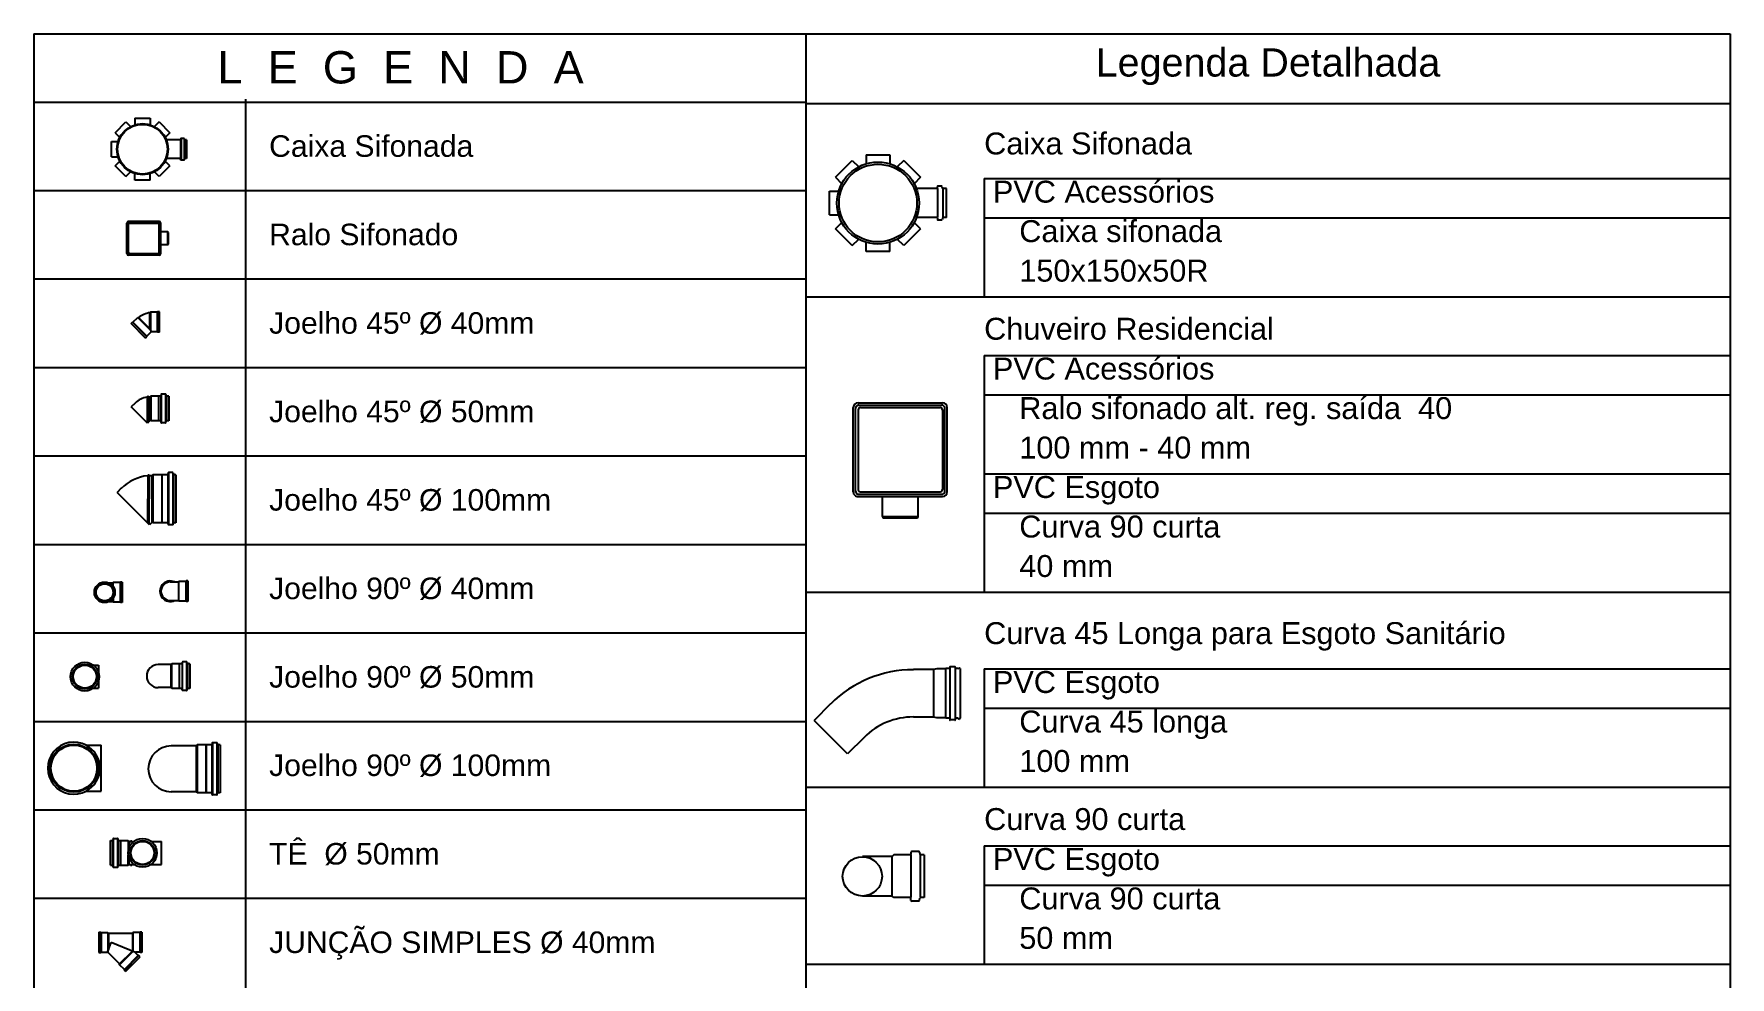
# Model space of a CAD drawing. Header units: inches. Extents: x -27 to 114, y -35 to 60.
# Drawn here: x 95.51 to 113.51, y 50.33 to 60.35 of the extents above; entities that cross this region are included whole.
import ezdxf
from ezdxf.enums import TextEntityAlignment as Align

# ---------------------------------------------------------------- set-up
doc = ezdxf.new("R2010")
doc.units = ezdxf.units.IN
doc.header["$LTSCALE"] = 10
doc.header["$MEASUREMENT"] = 0
doc.layers.add('TIGRECAD', color=7, linetype='Continuous')
doc.layers.add('TINTERNO', color=9, linetype='Continuous')
doc.layers.add('xtexto', color=7, linetype='Continuous', lineweight=20)
doc.styles.add('Arial', font='arial.ttf')

# ---------------------------------------------------------------- blocks, each defined once
blk = doc.blocks.new('rqn104bp')
at = {"layer": 'TIGRECAD'}
for p, q in [((-49.9, -44.9), (-49.9, 44.9)), ((44.9, 49.9), (-44.9, 49.9)), ((-44.75, -42.25), (-44.75, 42.25)), ((-42.25, 44.75), (42.25, 44.75)), ((44.75, -42.25), (44.75, 42.25)), ((49.9, -44.9), (49.9, 44.9)), ((70.9, 18.9), (49.9, 18.9)), ((72.4, -17.4), (72.4, 17.4)), ((70.9, -18.9), (49.9, -18.9)), ((44.9, -49.9), (-44.9, -49.9)), ((-42.25, -44.75), (42.25, -44.75))]:
    blk.add_line(p, q, dxfattribs=at)
for centre, radius, start, end in [((-44.9, 44.9), 5, 90, 180), ((-42.25, 42.25), 2.5, 90, 180), ((42.25, 42.25), 2.5, 0, 90), ((44.9, 44.9), 5, 0, 90), ((70.9, 17.4), 1.5, 0, 90), ((70.9, -17.4), 1.5, 270, 0), ((-44.9, -44.9), 5, 180, 270), ((-42.25, -42.25), 2.5, 180, 270), ((42.25, -42.25), 2.5, 270, 0), ((44.9, -44.9), 5, 270, 0)]:
    blk.add_arc(centre, radius, start, end, dxfattribs=at)
at = {"layer": 'TINTERNO'}
for p, q in [((-47.4, -43.9), (-47.4, 43.9)), ((43.9, 47.4), (-43.9, 47.4)), ((47.4, -43.9), (47.4, 43.9)), ((70.9, -18.9), (70.9, 18.9)), ((43.9, -47.4), (-43.9, -47.4))]:
    blk.add_line(p, q, dxfattribs=at)
for centre, start, end in [((-43.9, 43.9), 90, 180), ((43.9, 43.9), 0, 90), ((-43.9, -43.9), 180, 270), ((43.9, -43.9), 270, 0)]:
    blk.add_arc(centre, 3.5, start, end, dxfattribs=at)
blk = doc.blocks.new('j4n50p')
at = {"layer": 'TIGRECAD'}
for p, q in [((-23.7, 12.2), (-32.5, 3.4)), ((3.3, 25.3), (3.4, 26.8)), ((6.3, 26.8), (3.4, 26.8)), ((3.4, 26.8), (3.4, -29.6)), ((6.5, 25.3), (6.3, 26.8)), ((6.3, 26.8), (6.3, -26.7)), ((9.1, 25.3), (6.5, 25.3)), ((10.9, 27.1), (9.1, 25.3)), ((27.7, 27.1), (10.9, 27.1)), ((10.9, 27.1), (10.9, -27.2)), ((27.9, 27.3), (27.7, 27.1)), ((32.5, 27.3), (27.9, 27.3)), ((33.8, 30.9), (33.5, 28.3)), ((34, 30.8), (34, -30.8)), ((43.5, 31.8), (34.8, 31.8)), ((43.5, 30.8), (43.5, -30.8)), ((44.5, 31.1), (45.3, 28.1)), ((50.6, 27.3), (46.2, 27.3)), ((50.6, 27.3), (50.6, -27.4)), ((3.4, -29.6), (3.3, -32.4)), ((6.3, -26.7), (3.4, -29.6)), ((9.1, -26.8), (3.4, -32.5)), ((6.3, -26.7), (6.5, -29.4)), ((10.9, -27.2), (10.5, -26.8)), ((27.7, -27.2), (10.9, -27.2)), ((27.9, -27.4), (27.7, -27.2)), ((32.5, -27.4), (27.9, -27.4)), ((33.8, -30.9), (33.5, -28.3)), ((43.5, -31.8), (34.8, -31.8)), ((44.5, -31.1), (45.3, -28.1)), ((50.6, -27.4), (46.2, -27.4))]:
    blk.add_line(p, q, dxfattribs=at)
for centre, radius, start, end in [((9.5, -21.6), 47.3, 97.6023, 134.5558), ((32.5, 28.3), 1, 270, 355), ((34.8, 30.8), 1, 90, 175), ((43.5, 30.8), 1, 15, 90), ((46.2, 28.3), 1, 195, 270), ((9.8, -27.5), 1, 45, 135), ((32.5, -28.4), 1, 5, 90), ((34.8, -30.8), 1, 185, 270), ((43.5, -30.8), 1, 270, 345), ((46.2, -28.4), 1, 90, 165)]:
    blk.add_arc(centre, radius, start, end, dxfattribs=at)
at = {"layer": 'TINTERNO'}
for p, q in [((3.4, -32.5), (-32.5, 3.4)), ((3.3, 25.3), (3.3, -32.4)), ((6.5, 25.3), (6.5, -29.4)), ((9.1, 25.3), (9.1, -26.8)), ((27.7, 27.1), (27.7, -27.2)), ((27.9, 27.3), (27.9, -27.4)), ((33.5, 27.3), (33.5, -27.4)), ((45.5, 27.3), (45.5, -27.4))]:
    blk.add_line(p, q, dxfattribs=at)
blk = doc.blocks.new('j4n40p')
at = {"layer": 'TIGRECAD'}
for p, q in [((-31.3, -0.5), (-20.7, 10.1)), ((7.5, -18.1), (-20.7, 10.1)), ((-20.7, 10.1), (-19, 10.1)), ((7.5, 21.8), (6.3, 20.6)), ((22.5, 21.8), (7.5, 21.8)), ((7.5, 21.8), (7.5, -18.1)), ((23.5, 22.8), (22.5, 21.8)), ((27.5, 22.8), (23.5, 22.8)), ((23.5, 22.8), (23.5, -22.8)), ((27.5, -22.8), (27.5, 22.8)), ((-35.6, -3.3), (-32.7, -0.5)), ((-3.3, -35.6), (-35.6, -3.3)), ((-0.5, -32.7), (-32.7, -0.5)), ((-32.7, -0.5), (-31.3, -0.5)), ((-3.3, -35.6), (-0.5, -32.7)), ((-0.5, -31.3), (9, -21.8)), ((-0.5, -32.7), (-0.5, -31.3)), ((7.5, -18.1), (9, -21.8)), ((22.5, -21.8), (9, -21.8)), ((23.5, -22.8), (22.5, -21.8)), ((27.5, -22.8), (23.5, -22.8))]:
    blk.add_line(p, q, dxfattribs=at)
blk.add_arc((15.4, -37.1), 58.4, 98.9327, 126.0673, dxfattribs=at)
at = {"layer": 'TINTERNO'}
for p, q in [((-19, 10.1), (6.3, -15.2)), ((6.3, -15.2), (6.3, 20.6)), ((22.5, 21.8), (22.5, -21.8)), ((-0.5, -31.3), (-31.3, -0.5)), ((6.3, -15.2), (7.5, -18.1))]:
    blk.add_line(p, q, dxfattribs=at)
blk = doc.blocks.new('j4n100p')
at = {"layer": 'TIGRECAD'}
for p, q in [((9.8, 50.8), (9.9, 52.3)), ((9.8, 50.8), (9.8, 0)), ((12.9, 52.3), (9.9, 52.3)), ((9.9, 52.3), (9.9, 0)), ((13, 50.8), (12.9, 52.3)), ((12.9, 52.3), (12.9, 0)), ((19.2, 50.8), (13, 50.8)), ((13, 50.8), (13, 0)), ((21.4, 53), (19.2, 50.8)), ((41.1, 53), (21.4, 53)), ((21.4, 53), (21.4, -53)), ((41.4, 53.2), (41.1, 53)), ((41.1, 53), (41.1, -53)), ((53.5, 53.2), (41.4, 53.2)), ((41.4, 53.2), (41.4, -53.3)), ((54.7, 56.7), (54.5, 54.2)), ((65.1, 57.7), (55.7, 57.7)), ((55.7, 56.7), (55.7, -56.6)), ((65.1, 56.7), (65.1, -56.6)), ((66.1, 56.9), (66.9, 54)), ((72.3, 53.2), (67.9, 53.2)), ((72.3, 53.2), (72.3, -53.3)), ((-48.8, 23.1), (-58.1, 13.7)), ((9.8, -54.2), (9.8, 0)), ((13, -56), (13, 0)), ((19.1, -52.8), (13.7, -58.1)), ((21.4, -53), (21.2, -52.8)), ((41.1, -53), (21.4, -53)), ((41.4, -53.3), (41.1, -53)), ((53.5, -53.3), (41.4, -53.3)), ((54.7, -56.7), (54.5, -54.2)), ((65.1, -57.6), (55.7, -57.6)), ((66.1, -56.9), (66.9, -54)), ((72.3, -53.3), (67.9, -53.3))]:
    blk.add_line(p, q, dxfattribs=at)
for centre, radius, start, end in [((20.1, -45.8), 97.2, 96.0987, 135), ((53.5, 54.2), 1, 270, 355), ((55.7, 56.7), 1, 90, 175), ((65.1, 56.7), 1, 15, 90), ((67.9, 54.2), 1, 195, 270), ((20.1, -53.8), 1.5, 45, 135), ((53.5, -54.2), 1, 5, 90), ((55.7, -56.6), 1, 185, 270), ((65.1, -56.6), 1, 270, 345), ((67.9, -54.2), 1, 90, 165)]:
    blk.add_arc(centre, radius, start, end, dxfattribs=at)
at = {"layer": 'TINTERNO'}
for p, q in [((19.2, 50.8), (19.2, -52.7)), ((54.4, 53.2), (54.4, -53.3)), ((67.1, 53.2), (67.1, -53.3)), ((13.7, -58.1), (-58.1, 13.7)), ((9.9, -54.3), (9.9, 0)), ((12.9, -53.3), (12.9, 0))]:
    blk.add_line(p, q, dxfattribs=at)
blk = doc.blocks.new('j9n40s')
at = {"layer": 'TIGRECAD'}
for p, q in [((9.8, 20.6), (17.8, 20.6)), ((19, 21.8), (17.8, 20.6)), ((17.8, 20.6), (17.8, 14.3)), ((19, 12.6), (19, 21.8)), ((34, 21.8), (19, 21.8)), ((35, 22.8), (34, 21.8)), ((39, 22.8), (35, 22.8)), ((35, 22.8), (35, -22.8)), ((39, 22.8), (39, -22.8)), ((9.8, -20.6), (17.8, -20.6)), ((17.8, -20.6), (17.8, -14.3)), ((19, -21.8), (17.8, -20.6)), ((19, -12.6), (19, -21.8)), ((34, -21.8), (19, -21.8)), ((35, -22.8), (34, -21.8)), ((39, -22.8), (35, -22.8))]:
    blk.add_line(p, q, dxfattribs=at)
for radius in [22.8, 20]:
    blk.add_circle((0, 0), radius, dxfattribs=at)
at = {"layer": 'TINTERNO'}
blk.add_line((34, 21.8), (34, -21.8), dxfattribs=at)
blk.add_circle((0, 0), 18.8, dxfattribs=at)
blk = doc.blocks.new('j9n40d')
at = {"layer": 'TIGRECAD'}
for p, q in [((0, 20.6), (9.8, 20.6)), ((9.8, 20.6), (17.8, 20.6)), ((19, 21.8), (17.8, 20.6)), ((34, 21.8), (19, 21.8)), ((19, -21.8), (19, 21.8)), ((35, 22.8), (34, 21.8)), ((35, 22.8), (35, -22.8)), ((39, 22.8), (35, 22.8)), ((39, 22.8), (39, -22.8)), ((0, -20.6), (9.8, -20.6)), ((9.8, -20.6), (17.8, -20.6)), ((19, -21.8), (17.8, -20.6)), ((34, -21.8), (19, -21.8)), ((35, -22.8), (34, -21.8)), ((39, -22.8), (35, -22.8))]:
    blk.add_line(p, q, dxfattribs=at)
for radius, start, end in [(22.8, 64.6232, 295.3768), (20.6, 90, 270)]:
    blk.add_arc((0, 0), radius, start, end, dxfattribs=at)
at = {"layer": 'TINTERNO'}
for p, q in [((17.8, 20.6), (17.8, -20.6)), ((34, 21.8), (34, -21.8))]:
    blk.add_line(p, q, dxfattribs=at)
blk.add_arc((0, 0), 21.8, 70.9009, 289.0991, dxfattribs=at)
blk = doc.blocks.new('j9n50s')
at = {"layer": 'TIGRECAD'}
for p, q in [((19.2, 25.4), (30.3, 25.4)), ((19.2, -25.4), (30.3, -25.4))]:
    blk.add_line(p, q, dxfattribs=at)
for radius in [31.8, 27.4]:
    blk.add_circle((0, 0), radius, dxfattribs=at)
at = {"layer": 'TINTERNO'}
for p, q in [((30.3, 25.4), (30.3, 9.7)), ((30.3, -9.7), (30.3, -25.4))]:
    blk.add_line(p, q, dxfattribs=at)
blk.add_circle((0, 0), 25.6, dxfattribs=at)
blk = doc.blocks.new('j9n50d')
at = {"layer": 'TIGRECAD'}
for p, q in [((28.5, 25.4), (0, 25.4)), ((30.3, 27.2), (28.5, 25.4)), ((30.3, -27.1), (30.3, 27.2)), ((47.1, 27.2), (30.3, 27.2)), ((47.3, 27.4), (47.1, 27.2)), ((47.1, -27.1), (47.1, 27.2)), ((51.9, 27.4), (47.3, 27.4)), ((53.2, 30.9), (52.9, 28.3)), ((53.4, 30.8), (53.4, -30.8)), ((62.9, 31.8), (54.2, 31.8)), ((62.9, 30.8), (62.9, -30.8)), ((63.9, 31.1), (64.7, 28.1)), ((70, 27.4), (65.6, 27.4)), ((70, 27.4), (70, -27.4)), ((28.5, -25.3), (0, -25.3)), ((30.3, -27.1), (28.5, -25.3)), ((47.1, -27.1), (30.3, -27.1)), ((47.3, -27.4), (47.1, -27.1)), ((51.9, -27.4), (47.3, -27.4)), ((53.2, -30.9), (52.9, -28.3)), ((62.9, -31.8), (54.2, -31.8)), ((63.9, -31.1), (64.7, -28.1)), ((70, -27.4), (65.6, -27.4))]:
    blk.add_line(p, q, dxfattribs=at)
for centre, radius, start, end in [((0, 0), 25.4, 90, 270), ((51.9, 28.4), 1, 270, 355), ((54.2, 30.8), 1, 90, 175), ((62.9, 30.8), 1, 15, 90), ((65.6, 28.4), 1, 195, 270), ((51.9, -28.4), 1, 5, 90), ((54.2, -30.8), 1, 185, 270), ((62.9, -30.8), 1, 270, 345), ((65.6, -28.4), 1, 90, 165)]:
    blk.add_arc(centre, radius, start, end, dxfattribs=at)
at = {"layer": 'TINTERNO'}
for p, q in [((28.5, -25.3), (28.5, 25.4)), ((47.3, -27.4), (47.3, 27.4)), ((52.9, 27.4), (52.9, -27.4)), ((64.9, 27.4), (64.9, -27.4))]:
    blk.add_line(p, q, dxfattribs=at)
blk = doc.blocks.new('j9n100s')
at = {"layer": 'TIGRECAD'}
for p, q in [((27.3, 50.8), (60, 50.8)), ((27.3, -50.8), (60, -50.8))]:
    blk.add_line(p, q, dxfattribs=at)
blk.add_circle((0, 0), 53.2, dxfattribs=at)
for start, end in [(61.785, 298.215), (298.215, 61.785)]:
    blk.add_arc((0, 0), 57.7, start, end, dxfattribs=at)
at = {"layer": 'TINTERNO'}
blk.add_line((60, -50.8), (60, 50.8), dxfattribs=at)
blk.add_circle((0, 0), 51, dxfattribs=at)
blk = doc.blocks.new('ten50s')
at = {"layer": 'TIGRECAD'}
for p, q in [((-71.1, 27.3), (-66.7, 27.3)), ((-71.1, -27.4), (-71.1, 27.3)), ((-65, 31.1), (-65.8, 28.1)), ((-64, 31.8), (-55.3, 31.8)), ((-64, -30.8), (-64, 30.8)), ((-54.5, -30.8), (-54.5, 30.8)), ((-54.3, 30.9), (-54, 28.3)), ((-53, 27.3), (-48.4, 27.3)), ((-48.4, -27.4), (-48.4, 27.3)), ((-48.4, 27.3), (-48.2, 27.1)), ((-48.2, 27.1), (-31.4, 27.1)), ((-31.4, 27.1), (-31.4, 5.3)), ((-31.4, 27.1), (-29.6, 25.3)), ((-29.6, 25.3), (-19.2, 25.3)), ((-27, 25.3), (-26.8, 26.8)), ((-26.8, 26.8), (-23.9, 26.8)), ((-23.8, 25.3), (-23.9, 26.8)), ((19.2, 25.3), (41.9, 25.3)), ((-71.1, -27.4), (-66.7, -27.4)), ((-65, -31.1), (-65.8, -28.1)), ((-64, -31.8), (-55.3, -31.8)), ((-54.3, -30.9), (-54, -28.3)), ((-53, -27.4), (-48.4, -27.4)), ((-48.4, -27.4), (-48.2, -27.1)), ((-48.2, -27.1), (-31.4, -27.1)), ((-31.4, -27.1), (-31.4, -5.3)), ((-31.4, -27.1), (-29.6, -25.4)), ((-29.6, -25.4), (-19.2, -25.4)), ((-27, -25.4), (-26.8, -26.8)), ((-26.8, -26.8), (-23.9, -26.8)), ((-23.8, -25.4), (-23.9, -26.8)), ((19.2, -25.4), (41.9, -25.4))]:
    blk.add_line(p, q, dxfattribs=at)
blk.add_lwpolyline([(16.5, 25.8), (16.5, 25.8, 0.174705)], format="xyb", dxfattribs=at)
for radius in [31.8, 25.6]:
    blk.add_circle((0, 0), radius, dxfattribs=at)
for centre, start, end in [((-66.7, 28.3), 270, 345), ((-64, 30.8), 90, 165), ((-55.3, 30.8), 5, 90), ((-53, 28.3), 185, 270), ((-66.7, -28.4), 15, 90), ((-64, -30.8), 195, 270), ((-55.3, -30.8), 270, 355), ((-53, -28.4), 90, 175)]:
    blk.add_arc(centre, 1, start, end, dxfattribs=at)
at = {"layer": 'TINTERNO'}
for p, q in [((-66, -27.4), (-66, 27.3)), ((-54, -27.4), (-54, 27.3)), ((-48.2, -27.1), (-48.2, 27.1)), ((-29.6, 25.3), (-29.6, 11.7)), ((41.9, -25.4), (41.9, 25.3)), ((-29.6, -25.4), (-29.6, -11.7))]:
    blk.add_line(p, q, dxfattribs=at)
blk.add_circle((0, 0), 27.3, dxfattribs=at)
blk = doc.blocks.new('jsn40p')
at = {"layer": 'TIGRECAD'}
for p, q in [((-27.1, 22.8), (-27.1, -22.8)), ((-27.1, 22.8), (-23.1, 22.8)), ((-23.1, 22.8), (-23.1, -22.8)), ((-23.1, 22.8), (-22.1, 21.8)), ((-22.1, 21.8), (-7.1, 21.8)), ((-7.1, 21.8), (-7.1, -20.7)), ((-7.1, 21.8), (-5.9, 20.6)), ((-5.9, 20.6), (47.2, 20.6)), ((48.4, 21.8), (47.2, 20.6)), ((48.4, 21.8), (48.4, -20)), ((63.4, 21.8), (48.4, 21.8)), ((64.4, 22.8), (63.4, 21.8)), ((64.4, 22.8), (64.4, -22.8)), ((68.4, 22.8), (64.4, 22.8)), ((68.4, 22.8), (68.4, -22.8)), ((-27.1, -22.8), (-23.1, -22.8)), ((-23.1, -22.8), (-22.1, -21.8)), ((-22.1, -21.8), (-8.2, -21.8)), ((-7.5, -21.9), (0, 0)), ((18.8, -47.9), (-6.7, -22.4)), ((54.1, -22.4), (0, 0)), ((18.8, -49.6), (48.4, -20)), ((29.4, -61.7), (61.7, -29.4)), ((32.2, -64.5), (64.5, -32.2)), ((60.2, -29.4), (54.3, -23.5)), ((63.4, -21.8), (55, -21.8)), ((61.7, -29.4), (60.2, -29.4)), ((64.5, -32.2), (61.7, -29.4)), ((64.4, -22.8), (63.4, -21.8)), ((68.4, -22.8), (64.4, -22.8)), ((18.8, -49.6), (18.8, -47.9)), ((29.4, -60.2), (18.8, -49.6)), ((29.4, -61.7), (29.4, -60.2)), ((32.2, -64.5), (29.4, -61.7))]:
    blk.add_line(p, q, dxfattribs=at)
for centre, radius, start, end in [((-8.2, -23.8), 2, 45, 90), ((55, -22.8), 1, 90, 225)]:
    blk.add_arc(centre, radius, start, end, dxfattribs=at)
at = {"layer": 'TINTERNO'}
for p, q in [((-22.1, 21.8), (-22.1, -21.8)), ((-5.9, 20.6), (-5.9, -17.2)), ((47.2, 20.6), (47.2, -19.5)), ((63.4, 21.8), (63.4, -21.8)), ((18.8, -47.9), (47.2, -19.5)), ((29.4, -60.2), (60.2, -29.4))]:
    blk.add_line(p, q, dxfattribs=at)
blk = doc.blocks.new('j9n100d')
at = {"layer": 'TIGRECAD'}
for p, q in [((54.9, 50.8), (0, 50.8)), ((57.1, 53), (54.9, 50.8)), ((57.1, 53), (57.1, -53)), ((76.8, 53), (57.1, 53)), ((77.1, 53.2), (76.8, 53)), ((89.2, 53.2), (77.1, 53.2)), ((77.1, 53.2), (77.1, -53.3)), ((90.4, 56.7), (90.2, 54.2)), ((100.8, 57.7), (91.4, 57.7)), ((91.4, 56.7), (91.4, -56.6)), ((100.8, 56.7), (100.8, -56.6)), ((101.8, 56.9), (102.6, 54)), ((108, 53.2), (103.6, 53.2)), ((108, 53.2), (108, -53.3)), ((54.9, -50.8), (0, -50.8)), ((57.1, -53), (54.9, -50.8)), ((76.8, -53), (57.1, -53)), ((77.1, -53.3), (76.8, -53)), ((89.2, -53.3), (77.1, -53.3)), ((90.4, -56.7), (90.2, -54.2)), ((100.8, -57.6), (91.4, -57.6)), ((101.8, -56.9), (102.6, -54)), ((108, -53.3), (103.6, -53.3))]:
    blk.add_line(p, q, dxfattribs=at)
for centre, radius, start, end in [((0, 0), 50.8, 90, 270), ((89.2, 54.2), 1, 270, 355), ((91.4, 56.7), 1, 90, 175), ((100.8, 56.7), 1, 15, 90), ((103.6, 54.2), 1, 195, 270), ((89.2, -54.2), 1, 5, 90), ((91.4, -56.6), 1, 185, 270), ((100.8, -56.6), 1, 270, 345), ((103.6, -54.2), 1, 90, 165)]:
    blk.add_arc(centre, radius, start, end, dxfattribs=at)
at = {"layer": 'TINTERNO'}
for p, q in [((54.9, 50.8), (54.9, -50.8)), ((76.8, 53), (76.8, -53)), ((90.1, 53.2), (90.1, -53.3)), ((102.8, 53.2), (102.8, -53.3))]:
    blk.add_line(p, q, dxfattribs=at)
blk = doc.blocks.new('csn1550p')
at = {"layer": 'TIGRECAD'}
for p, q in [((-80.6, 48.8), (-48.8, 80.6)), ((-48.8, 80.6), (-35.1, 66.9)), ((-22.5, 91.5), (-22.5, 72.1)), ((-22.5, 91.5), (22.5, 91.5)), ((22.5, 91.5), (22.5, 72.1)), ((48.8, 80.6), (35.1, 66.9)), ((48.8, 80.6), (80.6, 48.8)), ((-91.5, -22.5), (-91.5, 22.5)), ((-91.5, 22.5), (-72.1, 22.5)), ((-80.6, 48.8), (-66.9, 35.1)), ((80.6, 48.8), (66.9, 35.1)), ((111.4, 27.4), (70.4, 27.4)), ((112.7, 30.9), (112.4, 28.3)), ((122.4, 31.8), (113.7, 31.8)), ((113.7, 30.8), (113.7, -30.8)), ((122.4, 30.8), (122.4, -30.8)), ((123.4, 31.1), (124.2, 28.1)), ((129.5, 27.4), (125.1, 27.4)), ((129.5, 27.4), (129.5, -27.4)), ((-91.5, -22.5), (-72.1, -22.5)), ((-80.6, -48.8), (-66.9, -35.1)), ((-48.8, -80.6), (-80.6, -48.8)), ((80.6, -48.8), (48.8, -80.6)), ((80.6, -48.8), (66.9, -35.1)), ((111.4, -27.4), (70.4, -27.4)), ((112.7, -30.9), (112.4, -28.3)), ((122.4, -31.8), (113.7, -31.8)), ((123.4, -31.1), (124.2, -28.1)), ((129.5, -27.4), (125.1, -27.4)), ((-48.8, -80.6), (-35.1, -66.9)), ((-22.5, -91.5), (-22.5, -72.1)), ((22.5, -91.5), (-22.5, -91.5)), ((22.5, -91.5), (22.5, -72.1)), ((48.8, -80.6), (35.1, -66.9))]:
    blk.add_line(p, q, dxfattribs=at)
blk.add_circle((0, 0), 75.5, dxfattribs=at)
for centre, start, end in [((111.4, 28.4), 270, 355), ((113.7, 30.8), 90, 175), ((122.4, 30.8), 15, 90), ((125.1, 28.4), 195, 270), ((111.4, -28.4), 5, 90), ((113.7, -30.8), 185, 270), ((122.4, -30.8), 270, 345), ((125.1, -28.4), 90, 165)]:
    blk.add_arc(centre, 1, start, end, dxfattribs=at)
at = {"layer": 'TINTERNO'}
for p, q in [((112.4, 27.4), (112.4, -27.4)), ((124.4, 27.4), (124.4, -27.4))]:
    blk.add_line(p, q, dxfattribs=at)
blk.add_circle((0, 0), 73.5, dxfattribs=at)

msp = doc.modelspace()

# ---------------------------------------------------------------- linework, layer by layer
at = {"color": 4, "lineweight": -2}
for p, q in [((95.509, 60.353), (95.509, 41.794)), ((95.509, 60.353), (103.703, 60.353)), ((103.703, 60.353), (103.703, 36.563)), ((103.703, 58.62), (103.703, 34.83))]:
    msp.add_line(p, q, dxfattribs=at)
at = {"lineweight": -2}
for p, q in [((103.703, 60.353), (103.703, 33.397)), ((103.703, 60.353), (113.514, 60.353)), ((113.514, 60.353), (113.514, 33.397)), ((95.509, 59.629), (103.703, 59.629)), ((95.509, 59.629), (103.703, 59.629)), ((97.756, 59.659), (97.756, 41.794)), ((97.756, 59.629), (97.756, 41.794)), ((103.703, 59.615), (113.514, 59.615)), ((105.596, 58.817), (113.514, 58.817)), ((105.596, 58.817), (105.596, 57.559)), ((95.509, 58.689), (103.703, 58.689)), ((105.596, 58.398), (113.514, 58.398)), ((95.509, 57.75), (103.703, 57.75)), ((103.703, 57.559), (113.514, 57.559)), ((105.596, 56.938), (113.514, 56.938)), ((105.596, 56.938), (105.596, 54.422)), ((95.509, 56.81), (103.703, 56.81)), ((105.596, 56.519), (113.514, 56.519)), ((95.509, 55.87), (103.703, 55.87)), ((105.596, 55.68), (113.514, 55.68)), ((105.596, 55.261), (113.514, 55.261)), ((95.509, 54.931), (103.703, 54.931)), ((103.703, 54.422), (113.514, 54.422)), ((95.509, 53.991), (103.703, 53.991)), ((105.596, 53.609), (113.514, 53.609)), ((105.596, 53.609), (105.596, 52.351)), ((105.596, 53.19), (113.514, 53.19)), ((95.509, 53.051), (103.703, 53.051)), ((103.703, 52.351), (113.514, 52.351)), ((95.509, 52.112), (103.703, 52.112)), ((105.596, 51.73), (113.514, 51.73)), ((105.596, 51.73), (105.596, 50.471)), ((95.509, 51.172), (103.703, 51.172)), ((105.596, 51.31), (113.514, 51.31)), ((103.703, 50.471), (113.514, 50.471))]:
    msp.add_line(p, q, dxfattribs=at)
at = {"layer": 'TIGRECAD', "lineweight": -2}
for p, q in [((104.342, 59.07), (104.595, 59.07)), ((104.342, 59.07), (104.342, 58.974)), ((104.595, 59.07), (104.595, 58.974)), ((104.017, 58.831), (104.194, 59.008)), ((104.194, 59.008), (104.264, 58.941)), ((104.744, 59.008), (104.674, 58.941)), ((104.744, 59.008), (104.92, 58.831)), ((104.017, 58.831), (104.084, 58.761)), ((104.92, 58.831), (104.853, 58.761)), ((105.094, 58.71), (104.876, 58.71)), ((105.1, 58.716), (105.1, 58.73)), ((105.1, 58.71), (105.1, 58.402)), ((105.145, 58.736), (105.106, 58.736)), ((105.156, 58.71), (105.151, 58.73)), ((105.195, 58.71), (105.156, 58.71)), ((105.156, 58.71), (105.156, 58.402)), ((105.195, 58.402), (105.195, 58.71)), ((103.955, 58.43), (103.955, 58.682)), ((103.955, 58.682), (104.051, 58.682)), ((103.955, 58.43), (104.051, 58.43)), ((104.017, 58.281), (104.084, 58.351)), ((104.92, 58.281), (104.853, 58.351)), ((105.094, 58.402), (104.876, 58.402)), ((105.1, 58.396), (105.1, 58.382)), ((105.145, 58.376), (105.106, 58.376)), ((105.156, 58.402), (105.151, 58.382)), ((105.195, 58.402), (105.156, 58.402)), ((104.194, 58.104), (104.017, 58.281)), ((104.194, 58.104), (104.264, 58.172)), ((104.744, 58.104), (104.674, 58.172)), ((104.92, 58.281), (104.744, 58.104)), ((104.342, 58.042), (104.342, 58.138)), ((104.595, 58.042), (104.342, 58.042)), ((104.595, 58.042), (104.595, 58.138)), ((105.06, 53.601), (104.845, 53.601)), ((105.092, 53.609), (105.06, 53.601)), ((105.06, 53.601), (105.06, 53.096)), ((105.186, 53.609), (105.092, 53.609)), ((105.191, 53.611), (105.186, 53.609)), ((105.186, 53.609), (105.186, 53.089)), ((105.226, 53.611), (105.191, 53.611)), ((105.231, 53.628), (105.231, 53.069)), ((105.285, 53.631), (105.236, 53.631)), ((105.29, 53.628), (105.29, 53.069)), ((105.315, 53.611), (105.295, 53.611)), ((105.315, 53.611), (105.335, 53.621)), ((105.34, 53.613), (105.335, 53.621)), ((105.34, 53.613), (105.34, 53.084)), ((103.966, 53.237), (103.79, 53.062)), ((104.147, 52.705), (103.79, 53.062)), ((105.06, 53.096), (104.845, 53.096)), ((105.092, 53.089), (105.06, 53.096)), ((105.186, 53.089), (105.092, 53.089)), ((105.191, 53.086), (105.186, 53.089)), ((105.226, 53.086), (105.191, 53.086)), ((105.285, 53.066), (105.236, 53.066)), ((105.315, 53.086), (105.295, 53.086)), ((105.315, 53.086), (105.335, 53.076)), ((105.34, 53.084), (105.335, 53.076)), ((104.322, 52.881), (104.147, 52.705)), ((104.62, 51.616), (104.303, 51.616)), ((104.637, 51.632), (104.62, 51.616)), ((104.62, 51.195), (104.62, 51.616)), ((104.81, 51.632), (104.637, 51.632)), ((104.818, 51.661), (104.818, 51.641)), ((104.818, 51.632), (104.818, 51.179)), ((104.901, 51.669), (104.827, 51.669)), ((104.909, 51.661), (104.913, 51.636)), ((104.917, 51.632), (104.917, 51.179)), ((104.959, 51.632), (104.921, 51.632)), ((104.959, 51.632), (104.959, 51.179)), ((104.62, 51.195), (104.303, 51.195)), ((104.637, 51.179), (104.62, 51.195)), ((104.81, 51.179), (104.637, 51.179)), ((104.818, 51.15), (104.818, 51.17)), ((104.901, 51.141), (104.827, 51.141)), ((104.909, 51.15), (104.913, 51.174)), ((104.959, 51.179), (104.921, 51.179))]:
    msp.add_line(p, q, dxfattribs=at)
for centre, radius in [((104.469, 58.556), 0.436), ((104.469, 58.556), 0.413), ((104.303, 51.405), 0.209)]:
    msp.add_circle(centre, radius, dxfattribs=at)
for centre, radius, start, end in [((105.094, 58.716), 0.00561, 270, 355), ((105.106, 58.73), 0.00561, 90, 175), ((105.145, 58.73), 0.00561, 15, 90), ((105.162, 58.716), 0.00561, 195, 270), ((105.094, 58.396), 0.00561, 5, 90), ((105.106, 58.382), 0.00561, 185, 270), ((105.145, 58.382), 0.00561, 270, 345), ((105.162, 58.396), 0.00561, 90, 165), ((104.845, 52.359), 1.241, 90, 135), ((105.226, 53.616), 0.00495, 270, 0), ((105.236, 53.628), 0.00495, 90, 180), ((105.285, 53.628), 0.00495, 0, 90), ((105.295, 53.616), 0.00495, 180, 270), ((104.845, 52.359), 0.739, 90, 135), ((105.226, 53.081), 0.00495, 0, 90), ((105.236, 53.069), 0.00495, 180, 270), ((105.285, 53.069), 0.00495, 270, 0), ((105.295, 53.081), 0.00495, 90, 180), ((104.81, 51.641), 0.00825, 270, 355), ((104.827, 51.661), 0.00825, 90, 175), ((104.901, 51.661), 0.00825, 15, 90), ((104.921, 51.641), 0.00825, 195, 270), ((104.81, 51.17), 0.00825, 5, 90), ((104.827, 51.15), 0.00825, 185, 270), ((104.901, 51.15), 0.00825, 270, 345), ((104.921, 51.17), 0.00825, 90, 165)]:
    msp.add_arc(centre, radius, start, end, dxfattribs=at)

# ---------------------------------------------------------------- block references
at = {"layer": 'TIGRECAD'}
for name, p, xscale, yscale, zscale in [('csn1550p', (96.662, 59.128), 0.003600000000005821, 0.003600000000005821, 0.003600000000005821), ('rqn104bp', (96.676, 58.182), 0.003600000000005821, 0.003600000000005821, 0.003600000000005821), ('j4n40p', (96.711, 57.293), 0.004799999999704596, 0.004799999999704596, 0.004799999999704596), ('j4n50p', (96.697, 56.374), 0.004799999999704596, 0.004799999999704596, 0.004799999999704596), ('j4n100p', (96.67, 55.416), 0.004799999999704596, 0.004799999999704596, 0.004799999999704596), ('j9n40s', (96.26, 54.422), 0.004799999999704596, 0.004799999999704596, 0.004799999999704596), ('j9n40d', (96.957, 54.433), 0.004799999999704596, 0.004799999999704596, 0.004799999999704596), ('j9n50s', (96.05, 53.526), 0.004799999999704596, 0.004799999999704596, 0.004799999999704596), ('j9n50d', (96.828, 53.532), 0.004799999999704596, 0.004799999999704596, 0.004799999999704596), ('j9n100s', (95.934, 52.554), 0.004799999999704596, 0.004799999999704596, 0.004799999999704596), ('j9n100d', (96.967, 52.547), 0.004799999999704596, 0.004799999999704596, 0.004799999999704596), ('ten50s', (96.662, 51.654), 0.004799999999704596, 0.004799999999704596, 0.004799999999704596), ('jsn40p', (96.328, 50.704), 0.004799999999704596, 0.004799999999704596, 0.004799999999704596)]:
    msp.add_blockref(name, p, dxfattribs=dict(at, xscale=xscale, yscale=yscale, zscale=zscale))
at = {"layer": 'TIGRECAD', "xscale": 0.01000000000021828, "yscale": 0.01000000000021828, "zscale": 0.01000000000021828, "rotation": 270}
msp.add_blockref('rqn104bp', (104.706, 55.937), dxfattribs=at)

# ---------------------------------------------------------------- texts
at = {"layer": 'xtexto', "linetype": 'Continuous', "lineweight": -2, "style": 'Arial'}
msp.add_text('L  E  G  E  N  D  A', height=0.34312, dxfattribs=at).set_placement((99.401, 59.724), align=Align.BOTTOM_CENTER)
at = {"layer": 'xtexto', "style": 'Arial'}
msp.add_text('Legenda Detalhada', height=0.3, dxfattribs=at).set_placement((108.609, 59.81), align=Align.BOTTOM_CENTER)
at = {"layer": 'xtexto', "linetype": 'Continuous', "lineweight": -2, "style": 'Arial'}
for s, height, p in [('Caixa Sifonada', 0.22874, (98.006, 58.979)), ('Ralo Sifonado', 0.22874, (98.006, 58.04)), ('Joelho 45º Ø 40mm', 0.22874, (98.006, 57.1)), ('Joelho 45º Ø 50mm', 0.22874, (98.006, 56.16)), ('Joelho 45º Ø 100mm', 0.22874, (98.006, 55.221)), ('Joelho 90º Ø 40mm', 0.22874, (98.006, 54.281)), ('Joelho 90º Ø 50mm', 0.22874, (98.006, 53.341)), ('Joelho 90º Ø 100mm', 0.22874, (98.006, 52.402)), ('TÊ  Ø 50mm', 0.2287, (98.006, 51.462)), ('JUNÇÃO SIMPLES Ø 40mm', 0.22874, (98.006, 50.522))]:
    msp.add_text(s, height=height, dxfattribs=at).set_placement(p, align=Align.BOTTOM_LEFT)
at = {"layer": 'xtexto', "lineweight": -2, "style": 'Arial'}
for s, height, p in [('Caixa Sifonada', 0.23298, (105.596, 59.003)), ('PVC Acessórios', 0.23298, (105.689, 58.491)), ('Caixa sifonada', 0.23298, (105.969, 58.072)), ('150x150x50R', 0.23298, (105.969, 57.652)), ('Chuveiro Residencial', 0.23298, (105.596, 57.035)), ('PVC Acessórios', 0.23298, (105.689, 56.612)), ('Ralo sifonado alt. reg. saída  40', 0.23298, (105.969, 56.192)), ('100 mm - 40 mm', 0.23298, (105.969, 55.773)), ('PVC Esgoto', 0.233, (105.689, 55.354)), ('Curva 90 curta', 0.23298, (105.969, 54.934)), ('40 mm', 0.233, (105.969, 54.515)), ('Curva 45 Longa para Esgoto Sanitário', 0.23298, (105.596, 53.802)), ('PVC Esgoto', 0.233, (105.689, 53.283)), ('Curva 45 longa', 0.23298, (105.969, 52.863)), ('100 mm', 0.233, (105.969, 52.444)), ('Curva 90 curta', 0.23298, (105.596, 51.827)), ('PVC Esgoto', 0.233, (105.689, 51.403)), ('Curva 90 curta', 0.23298, (105.969, 50.984)), ('50 mm', 0.233, (105.969, 50.565))]:
    msp.add_text(s, height=height, dxfattribs=at).set_placement(p, align=Align.BOTTOM_LEFT)

doc.saveas('drawing.dxf')
